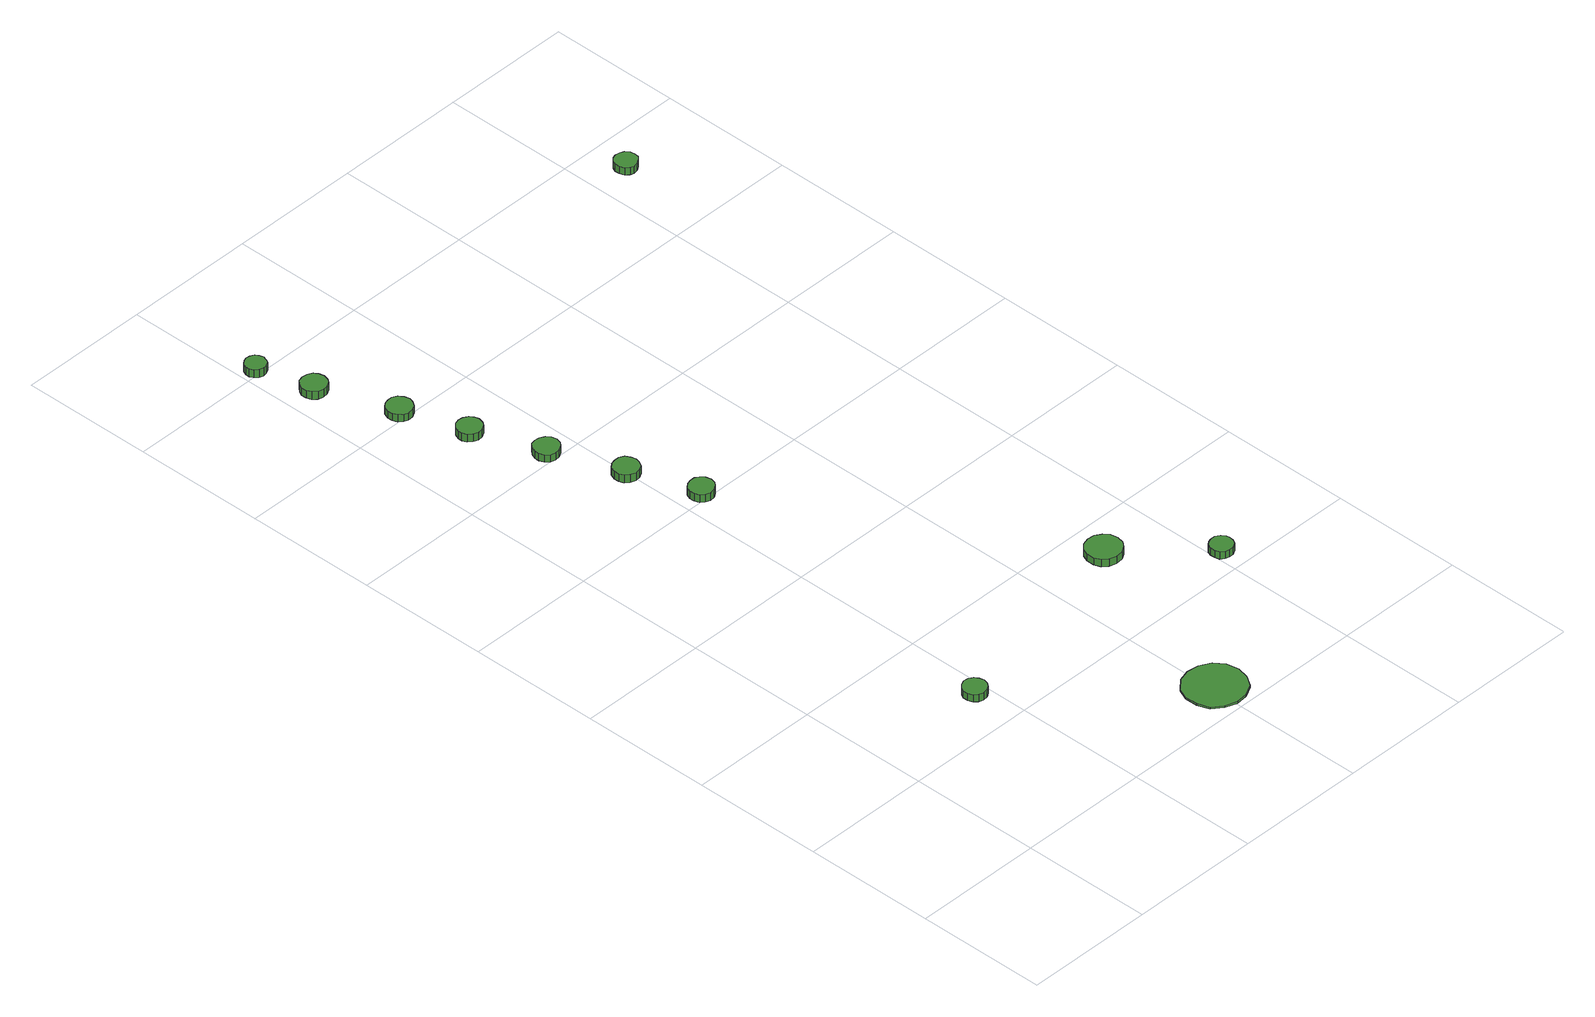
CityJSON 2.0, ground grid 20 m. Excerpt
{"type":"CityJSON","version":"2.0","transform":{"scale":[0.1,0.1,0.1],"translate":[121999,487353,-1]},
"CityObjects":{
"tree1":{"type":"SolitaryVegetationObject","attributes":{"function":"something"},"geometry":[{"type":"MultiSurface","lod":"1","boundaries":[[[0,1,2,3,4,5,6,7,8,9,10,11,12,13,14]],[[15,16,17,18,19,20,21,22,23,24,25,26,27,28,29]],[[0,29,28,1]],[[1,28,27,2]],[[2,27,26,3]],[[3,26,25,4]],[[4,25,24,5]],[[5,24,23,6]],[[6,23,22,7]],[[7,22,21,8]],[[8,21,20,9]],[[9,20,19,10]],[[10,19,18,11]],[[11,18,17,12]],[[12,17,16,13]],[[13,16,15,14]],[[14,15,29,0]]]}]},
"tree2":{"type":"SolitaryVegetationObject","attributes":{"function":"something"},"geometry":[{"type":"MultiSurface","lod":"1","boundaries":[[[30,31,32,33,34,35,36,37,38,39,40,41,42,43,44]],[[45,46,47,48,49,50,51,52,53,54,55,56,57,58,59]],[[30,59,58,31]],[[31,58,57,32]],[[32,57,56,33]],[[33,56,55,34]],[[34,55,54,35]],[[35,54,53,36]],[[36,53,52,37]],[[37,52,51,38]],[[38,51,50,39]],[[39,50,49,40]],[[40,49,48,41]],[[41,48,47,42]],[[42,47,46,43]],[[43,46,45,44]],[[44,45,59,30]]]}]},
"tree3":{"type":"SolitaryVegetationObject","attributes":{"function":"something"},"geometry":[{"type":"MultiSurface","lod":"1","boundaries":[[[60,61,62,63,64,65,66,67,68,69,70,71,72,73,74]],[[75,76,77,78,79,80,81,82,83,84,85,86,87,88,89]],[[60,89,88,61]],[[61,88,87,62]],[[62,87,86,63]],[[63,86,85,64]],[[64,85,84,65]],[[65,84,83,66]],[[66,83,82,67]],[[67,82,81,68]],[[68,81,80,69]],[[69,80,79,70]],[[70,79,78,71]],[[71,78,77,72]],[[72,77,76,73]],[[73,76,75,74]],[[74,75,89,60]]]}]},
"tree4":{"type":"SolitaryVegetationObject","attributes":{"function":"something"},"geometry":[{"type":"MultiSurface","lod":"1","boundaries":[[[90,91,92,93,94,95,96,97,98,99,100,101,102,103,104]],[[105,106,107,108,109,110,111,112,113,114,115,116,117,118,119]],[[90,119,118,91]],[[91,118,117,92]],[[92,117,116,93]],[[93,116,115,94]],[[94,115,114,95]],[[95,114,113,96]],[[96,113,112,97]],[[97,112,111,98]],[[98,111,110,99]],[[99,110,109,100]],[[100,109,108,101]],[[101,108,107,102]],[[102,107,106,103]],[[103,106,105,104]],[[104,105,119,90]]]}]},
"tree5":{"type":"SolitaryVegetationObject","attributes":{"function":"something"},"geometry":[{"type":"MultiSurface","lod":"1","boundaries":[[[120,121,122,123,124,125,126,127,128,129,130,131,132,133,134]],[[135,136,137,138,139,140,141,142,143,144,145,146,147,148,149]],[[120,149,148,121]],[[121,148,147,122]],[[122,147,146,123]],[[123,146,145,124]],[[124,145,144,125]],[[125,144,143,126]],[[126,143,142,127]],[[127,142,141,128]],[[128,141,140,129]],[[129,140,139,130]],[[130,139,138,131]],[[131,138,137,132]],[[132,137,136,133]],[[133,136,135,134]],[[134,135,149,120]]]}]},
"tree6":{"type":"SolitaryVegetationObject","attributes":{"function":"something"},"geometry":[{"type":"MultiSurface","lod":"1","boundaries":[[[150,151,152,153,154,155,156,157,158,159,160,161,162,163,164]],[[165,166,167,168,169,170,171,172,173,174,175,176,177,178,179]],[[150,179,178,151]],[[151,178,177,152]],[[152,177,176,153]],[[153,176,175,154]],[[154,175,174,155]],[[155,174,173,156]],[[156,173,172,157]],[[157,172,171,158]],[[158,171,170,159]],[[159,170,169,160]],[[160,169,168,161]],[[161,168,167,162]],[[162,167,166,163]],[[163,166,165,164]],[[164,165,179,150]]]}]},
"tree7":{"type":"SolitaryVegetationObject","attributes":{"function":"something"},"geometry":[{"type":"MultiSurface","lod":"1","boundaries":[[[180,181,182,183,184,185,186,187,188,189,190,191,192,193,194]],[[195,196,197,198,199,200,201,202,203,204,205,206,207,208,209]],[[180,209,208,181]],[[181,208,207,182]],[[182,207,206,183]],[[183,206,205,184]],[[184,205,204,185]],[[185,204,203,186]],[[186,203,202,187]],[[187,202,201,188]],[[188,201,200,189]],[[189,200,199,190]],[[190,199,198,191]],[[191,198,197,192]],[[192,197,196,193]],[[193,196,195,194]],[[194,195,209,180]]]}]},
"tree8":{"type":"SolitaryVegetationObject","attributes":{"function":"something"},"geometry":[{"type":"MultiSurface","lod":"1","boundaries":[[[210,211,212,213,214,215,216,217,218,219,220,221,222,223,224]],[[225,226,227,228,229,230,231,232,233,234,235,236,237,238,239]],[[210,239,238,211]],[[211,238,237,212]],[[212,237,236,213]],[[213,236,235,214]],[[214,235,234,215]],[[215,234,233,216]],[[216,233,232,217]],[[217,232,231,218]],[[218,231,230,219]],[[219,230,229,220]],[[220,229,228,221]],[[221,228,227,222]],[[222,227,226,223]],[[223,226,225,224]],[[224,225,239,210]]]}]},
"tree9":{"type":"SolitaryVegetationObject","attributes":{"function":"something"},"geometry":[{"type":"MultiSurface","lod":"1","boundaries":[[[240,241,242,243,244,245,246,247,248,249,250,251,252,253,254]],[[255,256,257,258,259,260,261,262,263,264,265,266,267,268,269]],[[240,269,268,241]],[[241,268,267,242]],[[242,267,266,243]],[[243,266,265,244]],[[244,265,264,245]],[[245,264,263,246]],[[246,263,262,247]],[[247,262,261,248]],[[248,261,260,249]],[[249,260,259,250]],[[250,259,258,251]],[[251,258,257,252]],[[252,257,256,253]],[[253,256,255,254]],[[254,255,269,240]]]}]},
"tree10":{"type":"SolitaryVegetationObject","attributes":{"function":"something"},"geometry":[{"type":"MultiSurface","lod":"1","boundaries":[[[270,271,272,273,274,275,276,277,278,279,280,281,282,283,284]],[[285,286,287,288,289,290,291,292,293,294,295,296,297,298,299]],[[270,299,298,271]],[[271,298,297,272]],[[272,297,296,273]],[[273,296,295,274]],[[274,295,294,275]],[[275,294,293,276]],[[276,293,292,277]],[[277,292,291,278]],[[278,291,290,279]],[[279,290,289,280]],[[280,289,288,281]],[[281,288,287,282]],[[282,287,286,283]],[[283,286,285,284]],[[284,285,299,270]]]}]},
"tree11":{"type":"SolitaryVegetationObject","attributes":{"function":"something"},"geometry":[{"type":"MultiSurface","lod":"1","boundaries":[[[300,301,302,303,304,305,306,307,308,309,310,311,312,313,314]],[[315,316,317,318,319,320,321,322,323,324,325,326,327,328,329]],[[300,329,328,301]],[[301,328,327,302]],[[302,327,326,303]],[[303,326,325,304]],[[304,325,324,305]],[[305,324,323,306]],[[306,323,322,307]],[[307,322,321,308]],[[308,321,320,309]],[[309,320,319,310]],[[310,319,318,311]],[[311,318,317,312]],[[312,317,316,313]],[[313,316,315,314]],[[314,315,329,300]]]}]},
"tree12":{"type":"SolitaryVegetationObject","attributes":{"function":"something"},"geometry":[{"type":"MultiSurface","lod":"1","boundaries":[[[330,331,332,333,334,335,336,337,338,339,340,341,342,343,344]],[[345,346,347,348,349,350,351,352,353,354,355,356,357,358,359]],[[330,359,358,331]],[[331,358,357,332]],[[332,357,356,333]],[[333,356,355,334]],[[334,355,354,335]],[[335,354,353,336]],[[336,353,352,337]],[[337,352,351,338]],[[338,351,350,339]],[[339,350,349,340]],[[340,349,348,341]],[[341,348,347,342]],[[342,347,346,343]],[[343,346,345,344]],[[344,345,359,330]]]}]}
},
"vertices":[
[192,264,30],[190,271,30],[186,277,30],[180,281,30],[172,282,30],[165,279,30],[160,274,30],[157,268,30],[157,260,30],[160,253,30],[165,248,30],[172,246,30],[180,247,30],[186,251,30],[190,257,30],[190,257,18],[186,251,18],[180,247,18],[172,246,18],[165,248,18],[160,253,18],[157,260,18],[157,268,18],[160,274,18],[165,279,18],[172,282,18],[180,281,18],[186,277,18],[190,271,18],[192,264,18],
[452,53,12],[448,72,12],[437,87,12],[420,96,12],[402,98,12],[384,93,12],[369,80,12],[362,63,12],[362,44,12],[369,26,12],[384,14,12],[402,8,12],[420,10,12],[437,19,12],[448,35,12],[448,35,9],[437,19,9],[420,10,9],[402,8,9],[384,14,9],[369,26,9],[362,44,9],[362,63,9],[369,80,9],[384,93,9],[402,98,9],[420,96,9],[437,87,9],[448,72,9],[452,53,9],
[62,1323,25],[60,1331,25],[56,1337,25],[49,1341,25],[41,1342,25],[33,1340,25],[27,1334,25],[24,1327,25],[24,1319,25],[27,1312,25],[33,1306,25],[41,1304,25],[49,1305,25],[56,1309,25],[60,1315,25],[60,1315,12],[56,1309,12],[49,1305,12],[41,1304,12],[33,1306,12],[27,1312,12],[24,1319,12],[24,1327,12],[27,1334,12],[33,1340,12],[41,1342,12],[49,1341,12],[56,1337,12],[60,1331,12],[62,1323,12],
[36,1407,25],[34,1413,25],[31,1418,25],[25,1421,25],[19,1422,25],[13,1420,25],[8,1416,25],[5,1410,25],[5,1403,25],[8,1398,25],[13,1393,25],[19,1391,25],[25,1392,25],[31,1395,25],[34,1400,25],[34,1400,12],[31,1395,12],[25,1392,12],[19,1391,12],[13,1393,12],[8,1398,12],[5,1403,12],[5,1410,12],[8,1416,12],[13,1420,12],[19,1422,12],[25,1421,12],[31,1418,12],[34,1413,12],[36,1407,12],
[106,1211,23],[104,1219,23],[99,1226,23],[92,1230,23],[84,1230,23],[77,1228,23],[71,1223,23],[68,1215,23],[68,1207,23],[71,1200,23],[77,1195,23],[84,1192,23],[92,1193,23],[99,1197,23],[104,1204,23],[104,1204,11],[99,1197,11],[92,1193,11],[84,1192,11],[77,1195,11],[71,1200,11],[68,1207,11],[68,1215,11],[71,1223,11],[77,1228,11],[84,1230,11],[92,1230,11],[99,1226,11],[104,1219,11],[106,1211,11],
[138,1117,23],[136,1124,23],[132,1130,23],[125,1134,23],[117,1135,23],[110,1133,23],[104,1127,23],[101,1120,23],[101,1113,23],[104,1106,23],[110,1101,23],[117,1098,23],[125,1099,23],[132,1103,23],[136,1109,23],[136,1109,10],[132,1103,10],[125,1099,10],[117,1098,10],[110,1101,10],[104,1106,10],[101,1113,10],[101,1120,10],[104,1127,10],[110,1133,10],[117,1135,10],[125,1134,10],[132,1130,10],[136,1124,10],[138,1117,10],
[177,1015,23],[175,1023,23],[170,1029,23],[163,1033,23],[155,1034,23],[148,1032,23],[142,1026,23],[139,1019,23],[139,1011,23],[142,1004,23],[148,998,23],[155,996,23],[163,997,23],[170,1001,23],[175,1007,23],[175,1007,11],[170,1001,11],[163,997,11],[155,996,11],[148,998,11],[142,1004,11],[139,1011,11],[139,1019,11],[142,1026,11],[148,1032,11],[155,1034,11],[163,1033,11],[170,1029,11],[175,1023,11],[177,1015,11],
[218,911,23],[216,919,23],[212,926,23],[205,930,23],[197,930,23],[189,928,23],[183,923,23],[180,915,23],[180,907,23],[183,900,23],[189,895,23],[197,892,23],[205,893,23],[212,897,23],[216,904,23],[216,904,10],[212,897,10],[205,893,10],[197,892,10],[189,895,10],[183,900,10],[180,907,10],[180,915,10],[183,923,10],[189,928,10],[197,930,10],[205,930,10],[212,926,10],[216,919,10],[218,911,10],
[254,811,24],[252,819,24],[247,825,24],[241,829,24],[233,829,24],[226,827,24],[220,822,24],[217,815,24],[217,807,24],[220,800,24],[226,795,24],[233,792,24],[241,793,24],[247,797,24],[252,803,24],[252,803,11],[247,797,11],[241,793,11],[233,792,11],[226,795,11],[220,800,11],[217,807,11],[217,815,11],[220,822,11],[226,827,11],[233,829,11],[241,829,11],[247,825,11],[252,819,11],[254,811,11],
[528,342,26],[526,353,26],[519,361,26],[510,367,26],[499,368,26],[488,365,26],[480,357,26],[476,347,26],[476,336,26],[480,326,26],[488,319,26],[499,316,26],[510,317,26],[519,322,26],[526,331,26],[526,331,14],[519,322,14],[510,317,14],[499,316,14],[488,319,14],[480,326,14],[476,336,14],[476,347,14],[480,357,14],[488,365,14],[499,368,14],[510,367,14],[519,361,14],[526,353,14],[528,342,14],
[630,237,24],[629,243,24],[625,249,24],[618,253,24],[611,253,24],[605,251,24],[599,247,24],[597,240,24],[597,233,24],[599,226,24],[605,222,24],[611,220,24],[618,220,24],[625,224,24],[629,230,24],[629,230,12],[625,224,12],[618,220,12],[611,220,12],[605,222,12],[599,226,12],[597,233,12],[597,240,12],[599,247,12],[605,251,12],[611,253,12],[618,253,12],[625,249,12],[629,243,12],[630,237,12],
[670,1340,27],[669,1347,27],[664,1353,27],[658,1356,27],[651,1357,27],[645,1355,27],[640,1350,27],[637,1344,27],[637,1337,27],[640,1330,27],[645,1325,27],[651,1323,27],[658,1324,27],[664,1328,27],[669,1333,27],[669,1333,15],[664,1328,15],[658,1324,15],[651,1323,15],[645,1325,15],[640,1330,15],[637,1337,15],[637,1344,15],[640,1350,15],[645,1355,15],[651,1357,15],[658,1356,15],[664,1353,15],[669,1347,15],[670,1340,15]
]}
